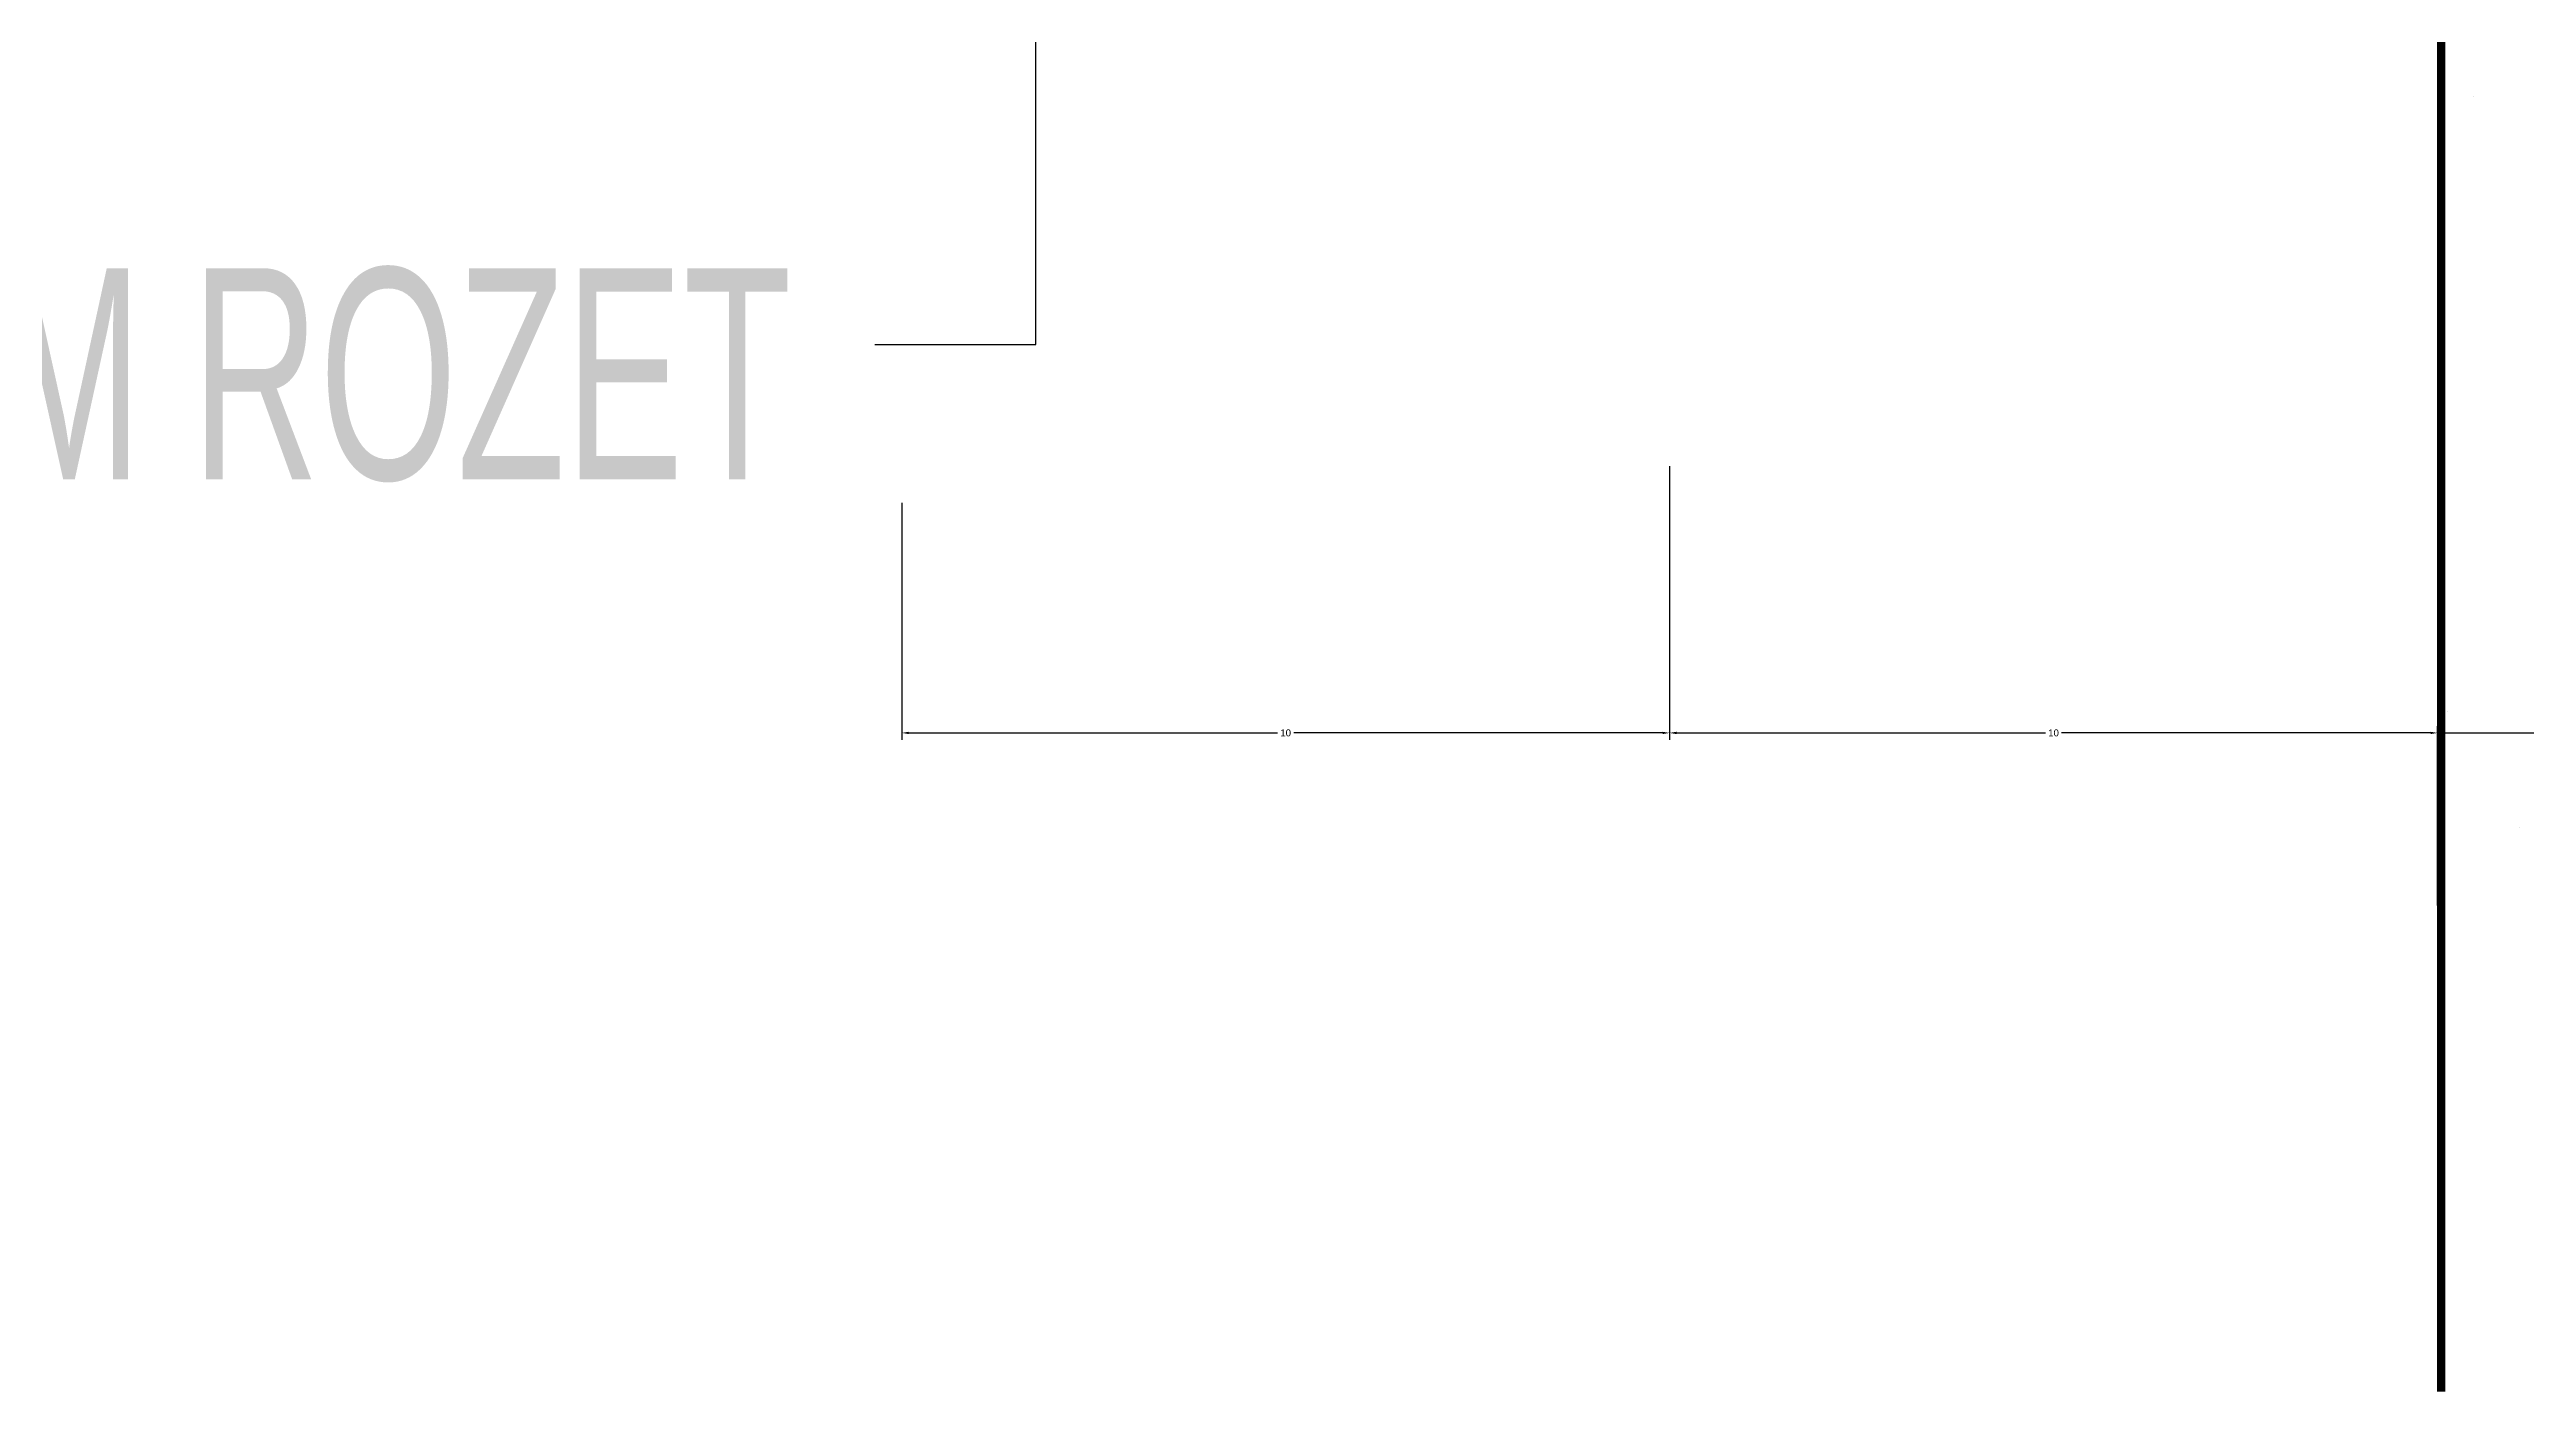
# Model space of a CAD drawing. Extents: x 386248 to 427517, y 4539405 to 4542296.
# Drawn here: x 415814.7 to 415879.2, y 4540475.1 to 4540510.2 of the extents above; entities that cross this region are included whole.
import ezdxf

# ---------------------------------------------------------------- set-up
doc = ezdxf.new("R2010")
doc.units = 0
doc.styles.get("Standard").update_dxf_attribs({"font": 'arial.ttf'})
doc.styles.add('TROMANS', font='')
doc.styles.get('TROMANS').set_extended_font_data('Arial')
doc.dimstyles.get("Standard").update_dxf_attribs({"dimtxt": 0.18, "dimasz": 0.18, "dimexe": 0.18, "dimexo": 0.0625, "dimgap": 0.09, "dimtad": 0, "dimtih": 1, "dimtoh": 1, "dimdec": 4, "dimzin": 0, "dimdsep": 46, "dimtxsty": 'Standard', "dimcen": 0.09, "dimadec": 0, "dimazin": 0, "dimtfac": 1, "dimtdec": 4, "dimtofl": 0, "dimtmove": 0, "dimatfit": 3, "dimfxl": 1, "dimtolj": 1, "dimtzin": 0, "dimarcsym": 0})

# ---------------------------------------------------------------- blocks, each defined once
blk = doc.blocks.new('*D3929')
at = {"color": 0, "lineweight": -2}
for p, q in [((415876.877, 4540487.86), (415876.877, 4540492.536)), ((415877.057, 4540492.356), (415896.657, 4540492.356)), ((415916.697, 4540492.356), (415897.097, 4540492.356)), ((415916.877, 4540489.785), (415916.877, 4540492.536))]:
    blk.add_line(p, q, dxfattribs=at)
at = {"color": 0}
for points in [[(415877.057, 4540492.386), (415877.057, 4540492.326), (415876.877, 4540492.356)], [(415916.697, 4540492.326), (415916.697, 4540492.386), (415916.877, 4540492.356)]]:
    blk.add_solid(points, dxfattribs=at)
at = {"layer": 'Defpoints', "color": 0}
for p in [(415876.877, 4540492.356), (415916.877, 4540489.722), (415876.877, 4540487.798)]:
    blk.add_point(p, dxfattribs=at)
at = {"color": 0, "insert": (415896.877, 4540492.356), "char_height": 0.18, "attachment_point": 5}
blk.add_mtext('\\A1;20', dxfattribs=at)
blk = doc.blocks.new('*D3946')
at = {"color": 0, "lineweight": -2}
for p, q in [((415856.877, 4540499.306), (415856.877, 4540492.176)), ((415836.877, 4540498.344), (415836.877, 4540492.176)), ((415837.057, 4540492.356), (415846.667, 4540492.356)), ((415856.697, 4540492.356), (415847.087, 4540492.356))]:
    blk.add_line(p, q, dxfattribs=at)
at = {"color": 0}
for points in [[(415837.057, 4540492.386), (415837.057, 4540492.326), (415836.877, 4540492.356)], [(415856.697, 4540492.326), (415856.697, 4540492.386), (415856.877, 4540492.356)]]:
    blk.add_solid(points, dxfattribs=at)
at = {"layer": 'Defpoints', "color": 0}
for p in [(415856.877, 4540499.369), (415836.877, 4540498.406), (415856.877, 4540492.356)]:
    blk.add_point(p, dxfattribs=at)
at = {"color": 0, "insert": (415846.877, 4540492.356), "char_height": 0.18, "attachment_point": 5}
blk.add_mtext('\\A1;10', dxfattribs=at)
blk = doc.blocks.new('*D3947')
at = {"color": 0, "lineweight": -2}
for p, q in [((415876.877, 4540499.306), (415876.877, 4540492.176)), ((415856.877, 4540498.344), (415856.877, 4540492.176)), ((415857.057, 4540492.356), (415866.667, 4540492.356)), ((415876.697, 4540492.356), (415867.087, 4540492.356))]:
    blk.add_line(p, q, dxfattribs=at)
at = {"color": 0}
for points in [[(415857.057, 4540492.386), (415857.057, 4540492.326), (415856.877, 4540492.356)], [(415876.697, 4540492.326), (415876.697, 4540492.386), (415876.877, 4540492.356)]]:
    blk.add_solid(points, dxfattribs=at)
at = {"layer": 'Defpoints', "color": 0}
for p in [(415876.877, 4540499.369), (415856.877, 4540498.406), (415876.877, 4540492.356)]:
    blk.add_point(p, dxfattribs=at)
at = {"color": 0, "insert": (415866.877, 4540492.356), "char_height": 0.18, "attachment_point": 5}
blk.add_mtext('\\A1;10', dxfattribs=at)

msp = doc.modelspace()

# ---------------------------------------------------------------- linework, layer by layer
at = {"color": 51}
msp.add_line((415876.877, 4540857.642), (415876.877, 4540475.202), dxfattribs=at)
at = {"color": 0}
for p, q in [((415877.814, 4540508.941), (415877.814, 4540508.941)), ((415877.138, 4540492.926), (415877.138, 4540492.926)), ((415879.013, 4540489.897), (415879.013, 4540489.897))]:
    msp.add_line(p, q, dxfattribs=at)
at = {"color": 51, "const_width": 0.2}
msp.add_lwpolyline([(415876.977, 4540857.642), (415876.977, 4540475.202)], dxfattribs=at)
msp.add_lwpolyline([(415836.177, 4540502.473), (415840.369, 4540502.473), (415840.369, 4540530.644)])

# ---------------------------------------------------------------- texts
at = {"style": 'TROMANS', "width": 0.6}
msp.add_text('™ZEL D™KšM ROZET', height=5.5, dxfattribs=at).set_placement((415785.601, 4540498.957))

# ---------------------------------------------------------------- dimensions: what is measured, and where the dimension line sits
for base, p1, p2, picture, middle in [((415856.877, 4540492.356), (415836.877, 4540498.406), (415856.877, 4540499.369), '*D3946', (415846.877, 4540492.356)), ((415876.877, 4540492.356), (415856.877, 4540498.406), (415876.877, 4540499.369), '*D3947', (415866.877, 4540492.356))]:
    dim = msp.add_linear_dim(base=base, p1=p1, p2=p2, angle=180, text='10', dimstyle='Standard', override={"dimdec": 0})
    dim.commit()
    dim.dimension.update_dxf_attribs({"geometry": picture, "text_midpoint": middle})
dim = msp.add_linear_dim(base=(415876.877, 4540492.356), p1=(415916.877, 4540489.722), p2=(415876.877, 4540487.798), text='20', dimstyle='Standard', override={"dimdec": 0})
dim.commit()
dim.dimension.update_dxf_attribs({"geometry": '*D3929', "text_midpoint": (415896.877, 4540492.356)})

doc.saveas('drawing.dxf')
